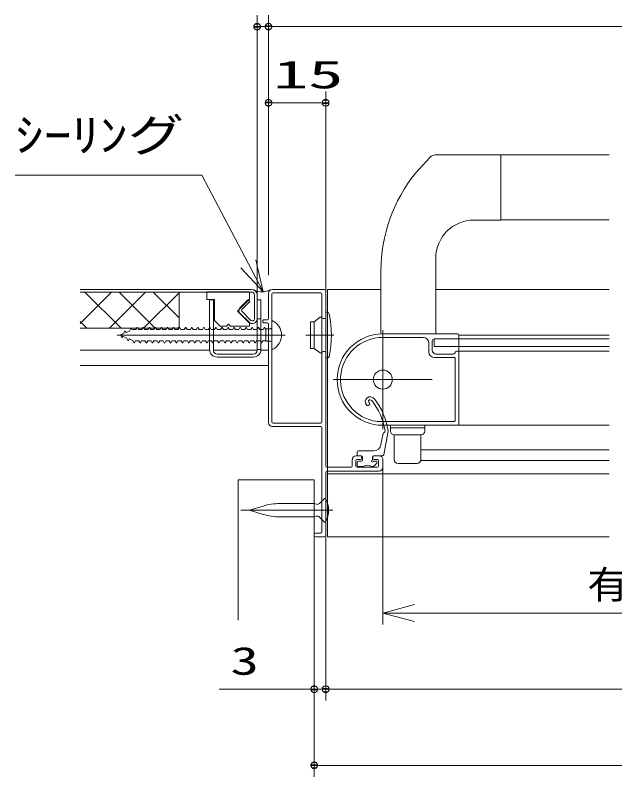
# Model space of a CAD drawing. Units: millimetres on the paper, scale 1:3. Extents: x -305 to 305, y -152 to 152.
# Drawn here: x -238.3 to -185.9, y 16.3 to 82.9 of the extents above; entities that cross this region are included whole.
import ezdxf
from ezdxf.enums import TextEntityAlignment as Align

# ---------------------------------------------------------------- set-up
doc = ezdxf.new("R2010")
doc.units = ezdxf.units.MM
doc.linetypes.add('LONG_CHAIN', pattern=[21, 18, -1, 1, -1])
doc.layers.add('0-2_0', color=7, linetype='Continuous', lineweight=9)
doc.layers.add('0-3_HV', color=7, linetype='Continuous', lineweight=9)
doc.styles.add('ＭＳ ゴシック', font='')
doc.styles.get('ＭＳ ゴシック').set_extended_font_data('MS Gothic')

# ---------------------------------------------------------------- blocks, each defined once
blk = doc.blocks.new('_OPEN30')
at = {"layer": '0-2_0'}
blk.add_line((0, 0), (-1, 0), dxfattribs=at)
blk.add_lwpolyline([(-1, 0.2679), (0, 0), (-1, -0.2679)], dxfattribs=at)
blk = doc.blocks.new('_DOTSMALL')
at = {"layer": '0-2_0'}
for p, q in [((0.0746, 0.1), (-0.0746, 0.1)), ((0.1223, -0.0248), (-0.1223, -0.0248))]:
    blk.add_line(p, q, dxfattribs=at)
for points in [[(0.125, 0), (0.124, 0.0157), (0.1211, 0.0311), (0.1162, 0.046), (0.1095, 0.0602), (0.1011, 0.0735), (0.0911, 0.0856), (0.0797, 0.0963), (0.067, 0.1055), (0.0532, 0.1131), (0.0386, 0.1189), (0.0234, 0.1228), (0.0078, 0.1248), (-0.0078, 0.1248), (-0.0234, 0.1228), (-0.0386, 0.1189), (-0.0532, 0.1131), (-0.067, 0.1055), (-0.0797, 0.0963), (-0.0911, 0.0856), (-0.1011, 0.0735), (-0.1095, 0.0602), (-0.1162, 0.046), (-0.1211, 0.0311), (-0.124, 0.0157), (-0.125, 0), (0, 0)], [(-0.125, 0), (-0.124, -0.0157), (-0.1211, -0.0311), (-0.1162, -0.046), (-0.1095, -0.0602), (-0.1011, -0.0735), (-0.0911, -0.0856), (-0.0797, -0.0963), (-0.067, -0.1055), (-0.0532, -0.1131), (-0.0386, -0.1189), (-0.0234, -0.1228), (-0.0078, -0.1248), (0.0078, -0.1248), (0.0234, -0.1228), (0.0386, -0.1189), (0.0532, -0.1131), (0.067, -0.1055), (0.0797, -0.0963), (0.0911, -0.0856), (0.1011, -0.0735), (0.1095, -0.0602), (0.1162, -0.046), (0.1211, -0.0311), (0.124, -0.0157), (0.125, 0), (0, 0)]]:
    blk.add_lwpolyline(points, close=True, dxfattribs=at)

msp = doc.modelspace()

# ---------------------------------------------------------------- linework, layer by layer
at = {"layer": '0-3_HV'}
for p, q in [((-217.165, 58.443), (-217.165, 82.941)), ((-216.165, 60.174), (-216.165, 82.941)), ((-217.165, 81.941), (-216.165, 81.941)), ((-216.165, 81.941), (-104.942, 81.941)), ((-211.165, 58.775), (-211.165, 76.274)), ((-216.165, 75.274), (-211.165, 75.274)), ((-195.828, 70.708), (-201.566, 70.708)), ((-195.828, 70.708), (-195.828, 65.008)), ((-195.828, 70.708), (-186.359, 70.708)), ((-203.308, 69.129), (-202.022, 70.527)), ((-195.828, 66.277), (-195.828, 66.316)), ((-195.828, 65.008), (-198.195, 65.008)), ((-195.828, 65.042), (-186.359, 65.042)), ((-201.528, 61.675), (-201.528, 55.042)), ((-206.33, 60.559), (-206.349, 55.037)), ((-217.665, 58.942), (-232.665, 58.942)), ((-217.665, 58.708), (-232.665, 58.708)), ((-232.665, 55.962), (-229.919, 58.708)), ((-229.079, 55.542), (-232.246, 58.708)), ((-230.092, 55.542), (-226.926, 58.708)), ((-226.086, 55.542), (-229.252, 58.708)), ((-223.998, 56.448), (-226.259, 58.708)), ((-223.998, 55.542), (-223.998, 58.708)), ((-221.565, 58.058), (-221.565, 58.725)), ((-217.832, 58.725), (-221.565, 58.725)), ((-217.832, 58.725), (-217.832, 58.089)), ((-211.332, 58.942), (-215.832, 58.942)), ((-211.165, 43.475), (-211.165, 58.775)), ((-210.998, 58.942), (-206.336, 58.942)), ((-210.998, 37.275), (-210.998, 58.942)), ((-201.5, 58.942), (-186.359, 58.942)), ((-227.099, 55.542), (-223.998, 58.642)), ((-220.898, 58.058), (-221.565, 58.058)), ((-220.998, 58.025), (-221.332, 58.025)), ((-221.332, 58.025), (-221.332, 53.682)), ((-220.998, 58.025), (-220.998, 53.615)), ((-220.898, 56.215), (-220.898, 58.058)), ((-218.881, 57.04), (-217.832, 58.089)), ((-218.673, 57.332), (-217.966, 58.039)), ((-217.801, 57.874), (-217.966, 58.039)), ((-217.398, 56.358), (-217.398, 58.442)), ((-217.165, 56.358), (-217.165, 58.443)), ((-217.165, 58.025), (-217.165, 53.615)), ((-216.832, 58.025), (-217.165, 58.025)), ((-216.832, 58.025), (-216.832, 53.682)), ((-216.165, 58.608), (-216.165, 56.375)), ((-215.865, 58.542), (-215.865, 47.342)), ((-211.598, 58.642), (-215.765, 58.642)), ((-211.498, 47.342), (-211.498, 58.542)), ((-218.508, 57.167), (-217.801, 57.874)), ((-217.832, 55.992), (-218.881, 57.04)), ((-217.876, 56.064), (-218.674, 56.861)), ((-217.711, 56.229), (-218.508, 57.026)), ((-211.165, 56.942), (-211.031, 56.942)), ((-232.072, 55.542), (-232.665, 56.134)), ((-220.898, 56.215), (-220.398, 55.715)), ((-217.165, 56.358), (-216.832, 56.358)), ((-216.665, 56.208), (-216.665, 56.075)), ((-216.265, 56.275), (-216.598, 56.275)), ((-216.598, 56.008), (-216.265, 56.008)), ((-215.865, 56.14), (-215.865, 53.743)), ((-212.498, 56.108), (-212.165, 56.108)), ((-212.498, 53.775), (-212.498, 56.108)), ((-212.165, 56.108), (-211.642, 56.505)), ((-212.165, 56.108), (-212.165, 53.775)), ((-211.265, 56.392), (-211.393, 56.392)), ((-223.998, 55.542), (-232.665, 55.542)), ((-228.338, 55.298), (-228.207, 55.525)), ((-228.173, 55.525), (-228.207, 55.525)), ((-228.099, 55.397), (-228.173, 55.525)), ((-228.099, 55.397), (-228.011, 55.434)), ((-227.778, 55.434), (-228.011, 55.434)), ((-227.778, 55.434), (-227.677, 55.609)), ((-227.643, 55.609), (-227.677, 55.609)), ((-227.542, 55.434), (-227.643, 55.609)), ((-227.248, 55.434), (-227.542, 55.434)), ((-227.248, 55.434), (-227.147, 55.609)), ((-227.113, 55.609), (-227.147, 55.609)), ((-227.012, 55.434), (-227.113, 55.609)), ((-226.718, 55.434), (-227.012, 55.434)), ((-226.718, 55.434), (-226.617, 55.609)), ((-226.188, 55.434), (-226.482, 55.434)), ((-226.188, 55.434), (-226.087, 55.609)), ((-226.053, 55.609), (-226.087, 55.609)), ((-225.952, 55.434), (-226.053, 55.609)), ((-225.658, 55.434), (-225.952, 55.434)), ((-225.658, 55.434), (-225.557, 55.609)), ((-225.523, 55.609), (-225.557, 55.609)), ((-225.422, 55.434), (-225.523, 55.609)), ((-225.128, 55.434), (-225.422, 55.434)), ((-225.128, 55.434), (-225.027, 55.609)), ((-224.993, 55.609), (-225.027, 55.609)), ((-224.892, 55.434), (-224.993, 55.609)), ((-224.598, 55.434), (-224.892, 55.434)), ((-224.598, 55.434), (-224.497, 55.609)), ((-224.463, 55.609), (-224.497, 55.609)), ((-224.362, 55.434), (-224.463, 55.609)), ((-224.068, 55.434), (-224.362, 55.434)), ((-224.106, 55.542), (-223.998, 55.649)), ((-224.068, 55.434), (-223.967, 55.609)), ((-223.933, 55.609), (-223.967, 55.609)), ((-223.832, 55.434), (-223.933, 55.609)), ((-223.538, 55.434), (-223.832, 55.434)), ((-223.538, 55.434), (-223.437, 55.609)), ((-223.403, 55.609), (-223.437, 55.609)), ((-223.302, 55.434), (-223.403, 55.609)), ((-223.008, 55.434), (-223.302, 55.434)), ((-223.008, 55.434), (-222.907, 55.609)), ((-222.873, 55.609), (-222.907, 55.609)), ((-222.772, 55.434), (-222.873, 55.609)), ((-222.478, 55.434), (-222.772, 55.434)), ((-222.478, 55.434), (-222.377, 55.609)), ((-222.343, 55.609), (-222.377, 55.609)), ((-222.242, 55.434), (-222.343, 55.609)), ((-221.948, 55.434), (-222.242, 55.434)), ((-221.948, 55.434), (-221.847, 55.609)), ((-221.813, 55.609), (-221.847, 55.609)), ((-221.712, 55.434), (-221.813, 55.609)), ((-221.418, 55.434), (-221.712, 55.434)), ((-221.418, 55.434), (-221.317, 55.609)), ((-221.283, 55.609), (-221.317, 55.609)), ((-221.182, 55.434), (-221.283, 55.609)), ((-220.888, 55.434), (-221.182, 55.434)), ((-220.888, 55.434), (-220.787, 55.609)), ((-220.753, 55.609), (-220.787, 55.609)), ((-220.652, 55.434), (-220.753, 55.609)), ((-220.358, 55.434), (-220.652, 55.434)), ((-219.832, 55.715), (-220.398, 55.715)), ((-220.358, 55.434), (-220.257, 55.609)), ((-220.223, 55.609), (-220.257, 55.609)), ((-220.122, 55.434), (-220.223, 55.609)), ((-219.828, 55.434), (-220.122, 55.434)), ((-219.832, 55.715), (-219.665, 55.882)), ((-219.828, 55.434), (-219.727, 55.609)), ((-219.693, 55.609), (-219.727, 55.609)), ((-219.592, 55.434), (-219.693, 55.609)), ((-219.665, 55.882), (-219.498, 55.715)), ((-219.298, 55.434), (-219.592, 55.434)), ((-217.832, 55.715), (-219.498, 55.715)), ((-219.298, 55.434), (-219.197, 55.609)), ((-219.163, 55.609), (-219.197, 55.609)), ((-219.062, 55.434), (-219.163, 55.609)), ((-218.768, 55.434), (-219.062, 55.434)), ((-218.768, 55.434), (-218.667, 55.609)), ((-218.633, 55.609), (-218.667, 55.609)), ((-218.532, 55.434), (-218.633, 55.609)), ((-218.238, 55.434), (-218.532, 55.434)), ((-218.238, 55.434), (-218.137, 55.609)), ((-218.103, 55.609), (-218.137, 55.609)), ((-218.002, 55.434), (-218.103, 55.609)), ((-217.708, 55.434), (-218.002, 55.434)), ((-217.832, 55.992), (-217.832, 55.725)), ((-217.708, 55.434), (-217.607, 55.609)), ((-217.573, 55.609), (-217.607, 55.609)), ((-217.472, 55.434), (-217.573, 55.609)), ((-217.178, 55.434), (-217.472, 55.434)), ((-217.178, 55.434), (-217.077, 55.609)), ((-217.043, 55.609), (-217.077, 55.609)), ((-216.942, 55.434), (-217.043, 55.609)), ((-216.648, 55.434), (-216.942, 55.434)), ((-216.648, 55.434), (-216.547, 55.609)), ((-216.513, 55.609), (-216.547, 55.609)), ((-216.412, 55.434), (-216.513, 55.609)), ((-216.394, 55.434), (-216.412, 55.434)), ((-216.394, 55.487), (-216.394, 54.397)), ((-216.032, 55.487), (-216.394, 55.487)), ((-216.165, 55.908), (-216.165, 47.275)), ((-229.198, 54.942), (-228.857, 55.083)), ((-229.198, 54.942), (-228.598, 54.693)), ((-229.002, 54.742), (-229.092, 54.898)), ((-228.968, 54.742), (-229.002, 54.742)), ((-228.968, 54.742), (-228.92, 54.826)), ((-228.857, 55.083), (-228.737, 55.292)), ((-228.703, 55.292), (-228.737, 55.292)), ((-228.636, 55.175), (-228.703, 55.292)), ((-228.636, 55.175), (-228.338, 55.298)), ((-228.472, 54.475), (-228.598, 54.693)), ((-199.598, 55.042), (-206.165, 55.042)), ((-202.632, 54.742), (-206.165, 54.742)), ((-199.641, 54.623), (-199.547, 54.679)), ((-199.498, 54.765), (-199.498, 54.942)), ((-186.359, 54.942), (-199.498, 54.942)), ((-199.498, 54.942), (-199.498, 53.385)), ((-228.438, 54.475), (-228.472, 54.475)), ((-228.438, 54.475), (-228.368, 54.598)), ((-228.368, 54.598), (-228.053, 54.467)), ((-227.942, 54.275), (-228.053, 54.467)), ((-227.908, 54.275), (-227.942, 54.275)), ((-227.908, 54.275), (-227.807, 54.45)), ((-227.513, 54.45), (-227.807, 54.45)), ((-227.412, 54.275), (-227.513, 54.45)), ((-227.378, 54.275), (-227.412, 54.275)), ((-227.378, 54.275), (-227.277, 54.45)), ((-226.983, 54.45), (-227.277, 54.45)), ((-226.882, 54.275), (-226.983, 54.45)), ((-226.848, 54.275), (-226.882, 54.275)), ((-226.848, 54.275), (-226.747, 54.45)), ((-226.453, 54.45), (-226.747, 54.45)), ((-226.352, 54.275), (-226.453, 54.45)), ((-226.318, 54.275), (-226.352, 54.275)), ((-226.318, 54.275), (-226.217, 54.45)), ((-225.923, 54.45), (-226.217, 54.45)), ((-225.822, 54.275), (-225.923, 54.45)), ((-225.788, 54.275), (-225.822, 54.275)), ((-225.788, 54.275), (-225.687, 54.45)), ((-225.393, 54.45), (-225.687, 54.45)), ((-225.292, 54.275), (-225.393, 54.45)), ((-225.258, 54.275), (-225.292, 54.275)), ((-225.258, 54.275), (-225.157, 54.45)), ((-224.863, 54.45), (-225.157, 54.45)), ((-224.762, 54.275), (-224.863, 54.45)), ((-224.728, 54.275), (-224.762, 54.275)), ((-224.728, 54.275), (-224.627, 54.45)), ((-224.333, 54.45), (-224.627, 54.45)), ((-224.232, 54.275), (-224.333, 54.45)), ((-224.198, 54.275), (-224.232, 54.275)), ((-224.198, 54.275), (-224.097, 54.45)), ((-223.803, 54.45), (-224.097, 54.45)), ((-223.702, 54.275), (-223.803, 54.45)), ((-223.668, 54.275), (-223.702, 54.275)), ((-223.668, 54.275), (-223.567, 54.45)), ((-223.273, 54.45), (-223.567, 54.45)), ((-223.172, 54.275), (-223.273, 54.45)), ((-223.138, 54.275), (-223.172, 54.275)), ((-223.138, 54.275), (-223.037, 54.45)), ((-222.743, 54.45), (-223.037, 54.45)), ((-222.642, 54.275), (-222.743, 54.45)), ((-222.608, 54.275), (-222.642, 54.275)), ((-222.608, 54.275), (-222.507, 54.45)), ((-222.213, 54.45), (-222.507, 54.45)), ((-222.112, 54.275), (-222.213, 54.45)), ((-222.078, 54.275), (-222.112, 54.275)), ((-222.078, 54.275), (-221.977, 54.45)), ((-221.683, 54.45), (-221.977, 54.45)), ((-221.582, 54.275), (-221.683, 54.45)), ((-221.548, 54.275), (-221.582, 54.275)), ((-221.548, 54.275), (-221.447, 54.45)), ((-221.153, 54.45), (-221.447, 54.45)), ((-221.052, 54.275), (-221.153, 54.45)), ((-221.018, 54.275), (-221.052, 54.275)), ((-221.018, 54.275), (-220.917, 54.45)), ((-220.623, 54.45), (-220.917, 54.45)), ((-220.522, 54.275), (-220.623, 54.45)), ((-220.488, 54.275), (-220.522, 54.275)), ((-220.488, 54.275), (-220.387, 54.45)), ((-220.093, 54.45), (-220.387, 54.45)), ((-219.992, 54.275), (-220.093, 54.45)), ((-219.958, 54.275), (-219.992, 54.275)), ((-219.958, 54.275), (-219.857, 54.45)), ((-219.563, 54.45), (-219.857, 54.45)), ((-219.462, 54.275), (-219.563, 54.45)), ((-219.428, 54.275), (-219.462, 54.275)), ((-219.428, 54.275), (-219.327, 54.45)), ((-219.033, 54.45), (-219.327, 54.45)), ((-218.932, 54.275), (-219.033, 54.45)), ((-218.898, 54.275), (-218.932, 54.275)), ((-218.898, 54.275), (-218.797, 54.45)), ((-218.503, 54.45), (-218.797, 54.45)), ((-218.402, 54.275), (-218.503, 54.45)), ((-218.368, 54.275), (-218.402, 54.275)), ((-218.368, 54.275), (-218.267, 54.45)), ((-217.973, 54.45), (-218.267, 54.45)), ((-217.872, 54.275), (-217.973, 54.45)), ((-217.838, 54.275), (-217.872, 54.275)), ((-217.838, 54.275), (-217.737, 54.45)), ((-217.443, 54.45), (-217.737, 54.45)), ((-217.342, 54.275), (-217.443, 54.45)), ((-217.308, 54.275), (-217.342, 54.275)), ((-217.308, 54.275), (-217.207, 54.45)), ((-216.913, 54.45), (-217.207, 54.45)), ((-216.812, 54.275), (-216.913, 54.45)), ((-216.778, 54.275), (-216.812, 54.275)), ((-216.778, 54.275), (-216.677, 54.45)), ((-216.394, 54.45), (-216.677, 54.45)), ((-216.032, 54.397), (-216.394, 54.397)), ((-202.132, 53.475), (-202.132, 54.242)), ((-201.832, 53.608), (-201.832, 54.442)), ((-201.665, 54.608), (-199.693, 54.608)), ((-201.665, 53.942), (-201.665, 54.608)), ((-186.359, 54.608), (-199.693, 54.608)), ((-221.328, 53.608), (-232.665, 53.608)), ((-217.165, 53.608), (-220.998, 53.608)), ((-217.165, 53.692), (-216.832, 53.692)), ((-216.165, 53.608), (-216.836, 53.608)), ((-212.498, 53.775), (-212.165, 53.775)), ((-212.165, 53.775), (-211.642, 53.379)), ((-211.265, 53.492), (-211.393, 53.492)), ((-186.359, 53.942), (-201.665, 53.942)), ((-199.693, 53.542), (-199.732, 53.542)), ((-199.547, 53.471), (-199.641, 53.527)), ((-199.498, 53.542), (-186.359, 53.542)), ((-199.498, 47.108), (-199.498, 53.385)), ((-217.498, 53.282), (-220.665, 53.282)), ((-217.498, 53.015), (-220.665, 53.015)), ((-211.165, 52.942), (-211.031, 52.942)), ((-210.998, 48.875), (-210.998, 53.208)), ((-199.898, 52.975), (-201.632, 52.975)), ((-199.998, 53.275), (-201.498, 53.275)), ((-199.832, 47.442), (-199.832, 52.908)), ((-216.165, 52.275), (-232.665, 52.275)), ((-206.656, 47.375), (-199.898, 47.375)), ((-215.832, 46.942), (-211.598, 46.942)), ((-215.765, 47.242), (-211.598, 47.242)), ((-211.498, 46.842), (-211.498, 37.708)), ((-206.165, 47.042), (-199.565, 47.042)), ((-205.498, 47.042), (-205.498, 46.542)), ((-202.498, 46.808), (-205.498, 46.808)), ((-202.498, 46.542), (-202.498, 47.042)), ((-199.498, 47.042), (-186.359, 47.042)), ((-206.324, 45.352), (-206.146, 46.313)), ((-205.7, 46.522), (-206.083, 44.455)), ((-205.165, 44.042), (-205.165, 46.208)), ((-202.832, 46.208), (-205.165, 46.208)), ((-202.832, 44.042), (-202.832, 46.208)), ((-208.398, 44.474), (-208.398, 44.707)), ((-208.298, 44.807), (-206.979, 44.807)), ((-186.359, 44.898), (-202.832, 44.898)), ((-208.832, 44.042), (-208.832, 43.475)), ((-208.132, 44.375), (-208.498, 44.375)), ((-208.432, 44.042), (-208.132, 44.042)), ((-208.032, 44.374), (-208.298, 44.374)), ((-208.032, 44.142), (-208.032, 44.275)), ((-207.932, 44.007), (-207.932, 44.274)), ((-207.065, 44.274), (-207.065, 43.99)), ((-207.032, 44.275), (-207.032, 44.142)), ((-206.182, 44.374), (-206.965, 44.374)), ((-206.498, 44.375), (-206.932, 44.375)), ((-206.932, 44.042), (-206.632, 44.042)), ((-206.165, 43.375), (-206.165, 44.042)), ((-208.932, 43.375), (-211.065, 43.375)), ((-208.532, 43.475), (-208.532, 43.942)), ((-206.632, 43.375), (-208.432, 43.375)), ((-208.398, 43.54), (-208.398, 43.807)), ((-208.298, 43.907), (-208.032, 43.907)), ((-207.85, 43.44), (-208.298, 43.44)), ((-206.982, 43.907), (-206.765, 43.907)), ((-206.532, 43.942), (-206.532, 43.475)), ((-206.165, 43.418), (-206.165, 43.338)), ((-206.165, 43.338), (-206.165, 29.608)), ((-204.832, 43.708), (-203.165, 43.708)), ((-186.359, 43.965), (-202.841, 43.965)), ((-211.165, 37.375), (-211.165, 42.942)), ((-211.065, 43.042), (-206.498, 43.042)), ((-186.359, 42.787), (-210.998, 42.787)), ((-206.165, 43.254), (-206.232, 43.254)), ((-212.165, 42.275), (-218.832, 42.275)), ((-218.832, 42.275), (-218.832, 29.993)), ((-212.165, 42.275), (-212.165, 29.993)), ((-212.178, 40.191), (-215.189, 40.191)), ((-212.178, 40.191), (-211.958, 40.133)), ((-211.701, 40.202), (-211.261, 40.641)), ((-211.261, 40.641), (-211.178, 40.641)), ((-211.165, 40.125), (-211.165, 40.641)), ((-211.165, 39.091), (-211.165, 40.125)), ((-217.844, 39.608), (-216.651, 39.973)), ((-217.844, 39.608), (-216.651, 39.243)), ((-212.178, 39.025), (-215.189, 39.025)), ((-211.958, 39.084), (-212.178, 39.025)), ((-211.701, 39.015), (-211.261, 38.575)), ((-211.165, 39.091), (-211.165, 38.575)), ((-211.261, 38.575), (-211.178, 38.575)), ((-212.165, 37.508), (-212.165, 37.375)), ((-211.598, 37.608), (-212.065, 37.608)), ((-212.065, 37.275), (-211.265, 37.275)), ((-211.165, 37.275), (-211.165, 22.942)), ((-211.165, 37.275), (-211.165, 22.942)), ((-186.359, 37.275), (-210.998, 37.275)), ((-136.712, 30.608), (-203.395, 30.608)), ((-212.165, 29.993), (-212.165, 22.942)), ((-212.165, 29.993), (-212.165, 16.275)), ((-212.165, 23.942), (-220.498, 23.942)), ((-211.165, 23.942), (-212.165, 23.942)), ((-109.942, 23.942), (-211.165, 23.942)), ((-108.942, 17.275), (-212.165, 17.275))]:
    msp.add_line(p, q, dxfattribs=at)
at = {"layer": '0-3_HV', "linetype": 'LONG_CHAIN'}
for p, q in [((-206.165, 55.375), (-206.165, 46.708)), ((-214.698, 54.942), (-229.416, 54.942)), ((-210.456, 54.942), (-212.895, 54.942)), ((-201.832, 51.042), (-210.498, 51.042)), ((-210.541, 39.608), (-218.581, 39.608))]:
    msp.add_line(p, q, dxfattribs=at)
at = {"layer": '0-3_HV'}
for points in [[(-238.34, 68.941), (-221.995, 68.941), (-217.929, 61.185)], [(-226.482, 55.434), (-226.583, 55.609), (-226.617, 55.609)], [(-206.694, 43.736), (-206.99, 43.44), (-207.147, 43.44)]]:
    msp.add_lwpolyline(points, dxfattribs=at)
msp.add_circle((-206.165, 51.042), 0.833, dxfattribs=at)
for centre, radius, start, end in [((-201.566, 70.042), 0.667, 90, 133.47243), ((-192.53, 60.511), 13.8, 141.35178, 179.8), ((-198.195, 61.675), 3.333, 90, 180), ((-217.665, 58.442), 0.5, 360, 90), ((-217.665, 58.442), 0.267, 360, 90), ((-216.729, 60.396), 1.667, 244.40629, 296.65765), ((-215.832, 58.608), 0.333, 90, 180), ((-211.332, 58.775), 0.167, 0, 90), ((-215.765, 58.542), 0.1, 90, 180), ((-211.598, 58.542), 0.1, 0, 90), ((-218.438, 57.096), 0.333, 135, 225), ((-218.438, 57.096), 0.1, 135, 225), ((-211.031, 56.775), 0.167, 12.42397, 90), ((-219.353, 54.942), 8.688, 347.57603, 12.42397), ((-217.582, 56.358), 0.417, 225, 0), ((-217.582, 56.358), 0.183, 225, 0), ((-216.598, 56.208), 0.0667, 90, 180), ((-216.598, 56.075), 0.0667, 180, 270), ((-216.265, 56.375), 0.1, 270, 0), ((-216.265, 55.908), 0.1, 0, 90), ((-215.814, 56.14), 0.0514, 62.71904, 180), ((-216.432, 54.942), 1.4, 297.28096, 62.71904), ((-211.582, 56.425), 0.1, 19.47122, 127.16085), ((-211.393, 56.492), 0.1, 199.47122, 270), ((-211.265, 56.492), 0.1, 270, 0), ((-216.032, 55.654), 0.167, 270, 0), ((-206.165, 51.042), 4, 90, 270), ((-206.165, 51.042), 3.7, 90, 262.23293), ((-202.632, 54.242), 0.5, 0, 90), ((-199.598, 54.942), 0.1, 0, 90), ((-199.598, 54.765), 0.1, 300.96376, 0), ((-216.032, 54.23), 0.167, 0, 90), ((-201.665, 54.442), 0.167, 90, 180), ((-199.693, 54.708), 0.1, 270, 300.96376), ((-220.665, 53.682), 0.667, 180, 270), ((-220.665, 53.615), 0.333, 180, 270), ((-217.498, 53.682), 0.667, 270, 0), ((-217.498, 53.615), 0.333, 270, 0), ((-215.814, 53.743), 0.0514, 180, 297.28096), ((-211.582, 53.458), 0.1, 232.83915, 340.52878), ((-211.393, 53.392), 0.1, 90, 160.52878), ((-211.265, 53.392), 0.1, 0, 90), ((-201.632, 53.475), 0.5, 180, 270), ((-201.498, 53.608), 0.333, 180, 270), ((-199.998, 53.442), 0.167, 270, 0), ((-199.732, 53.442), 0.1, 90, 180), ((-199.693, 53.442), 0.1, 59.03624, 90), ((-199.598, 53.385), 0.1, 0, 59.03624), ((-211.031, 53.108), 0.167, 270, 347.57603), ((-199.898, 52.908), 0.0667, 0, 90), ((-207.265, 49.107), 0.433, 38.80551, 218.68219), ((-211.473, 45.723), 5.833, 8.19656, 38.80551), ((-207.473, 48.94), 0.167, 218.68219, 53.0437), ((-207.313, 49.153), 0.1, 135.86294, 233.0437), ((-207.265, 49.107), 0.167, 38.80551, 135.86294), ((-211.473, 45.723), 5.567, 8.77042, 38.80551), ((-215.765, 47.342), 0.1, 180, 270), ((-211.598, 47.342), 0.1, 270, 0), ((-206.656, 47.442), 0.0667, 262.23293, 270), ((-199.898, 47.442), 0.0667, 270, 0), ((-215.832, 47.275), 0.333, 180, 270), ((-211.598, 46.842), 0.1, 0, 90), ((-199.565, 47.108), 0.0667, 270, 0), ((-206.047, 46.295), 0.1, 109.49652, 169.49652), ((-206.136, 46.546), 0.167, 289.49652, 8.77042), ((-205.798, 46.54), 0.1, 349.49652, 8.19656), ((-205.165, 46.542), 0.333, 180, 270), ((-202.832, 46.542), 0.333, 270, 0), ((-206.979, 45.474), 0.667, 270, 349.49652), ((-208.298, 44.707), 0.1, 90, 180), ((-208.498, 44.042), 0.333, 90, 180), ((-208.432, 43.942), 0.1, 90, 180), ((-208.298, 44.474), 0.1, 180, 270), ((-208.132, 44.275), 0.1, 0, 90), ((-208.132, 44.142), 0.1, 270, 360), ((-208.032, 44.274), 0.1, 0, 90), ((-208.032, 44.007), 0.1, 270, 0), ((-206.965, 44.274), 0.1, 90, 180), ((-206.932, 44.275), 0.1, 90, 180), ((-206.932, 44.142), 0.1, 180, 270), ((-206.632, 43.942), 0.1, 0, 90), ((-206.498, 44.042), 0.333, 0, 90), ((-206.182, 44.474), 0.1, 270, 349.49652), ((-204.832, 44.042), 0.333, 180, 270), ((-203.165, 44.042), 0.333, 270, 0), ((-211.065, 43.475), 0.1, 180, 270), ((-208.932, 43.475), 0.1, 270, 0), ((-208.432, 43.475), 0.1, 180, 270), ((-208.298, 43.807), 0.1, 90, 180), ((-208.298, 43.54), 0.1, 180, 270), ((-207.498, 42.874), 0.667, 58.21167, 121.78833), ((-207.065, 43.907), 0.0833, 90, 0), ((-206.765, 43.807), 0.1, 315, 90), ((-206.632, 43.475), 0.1, 270, 360), ((-206.498, 43.375), 0.333, 270, 0), ((-211.065, 42.942), 0.1, 90, 180), ((-215.189, 35.191), 5, 90, 107), ((-211.889, 40.39), 0.267, 255, 315), ((-213.046, 39.608), 2.135, 331.05941, 28.94059), ((-215.189, 44.025), 5, 253, 270), ((-211.889, 38.826), 0.267, 45, 105), ((-212.065, 37.508), 0.1, 90, 180), ((-212.065, 37.375), 0.1, 180, 270), ((-211.598, 37.708), 0.1, 270, 0), ((-211.265, 37.375), 0.1, 270, 0)]:
    msp.add_arc(centre, radius, start, end, dxfattribs=at)

# ---------------------------------------------------------------- block references
at = {"layer": '0-3_HV', "xscale": 2.32, "yscale": 2.32}
for p in [(-217.165, 81.941), (-211.165, 75.274), (-212.165, 23.942)]:
    msp.add_blockref('_DOTSMALL', p, dxfattribs=at)
at = {"layer": '0-3_HV'}
for name, p, xscale, yscale, rotation in [('_DOTSMALL', (-216.165, 81.941), 2.32, 2.32, 180), ('_DOTSMALL', (-216.165, 81.941), 2.32, 2.32, 180), ('_DOTSMALL', (-216.165, 75.274), 2.32, 2.32, 180), ('_OPEN30', (-216.644, 58.731), 2.77, 2.77, 297.65887), ('_OPEN30', (-206.165, 30.608), 2.77, 2.77, 180), ('_DOTSMALL', (-211.165, 23.942), 2.32, 2.32, 180), ('_DOTSMALL', (-211.165, 23.942), 2.32, 2.32, 180), ('_DOTSMALL', (-212.165, 17.275), 2.32, 2.32, 180)]:
    msp.add_blockref(name, p, dxfattribs=dict(at, xscale=xscale, yscale=yscale, rotation=rotation))

# ---------------------------------------------------------------- texts
at = {"layer": '0-3_HV', "style": 'ＭＳ ゴシック'}
for s, height, width, p in [('15', 2.441, 1.85, (-215.754, 75.804)), ('ｼｰﾘﾝグ', 2.889, 1.25, (-238.34, 70.134)), ('有効開口寸法：680(580)', 2.444, 1.1, (-188.272, 31.138)), ('3', 2.441, 1.5, (-219.498, 24.472))]:
    msp.add_text(s, height=height, dxfattribs=dict(at, width=width)).set_placement(p, align=Align.BOTTOM_LEFT)

doc.saveas('drawing.dxf')
